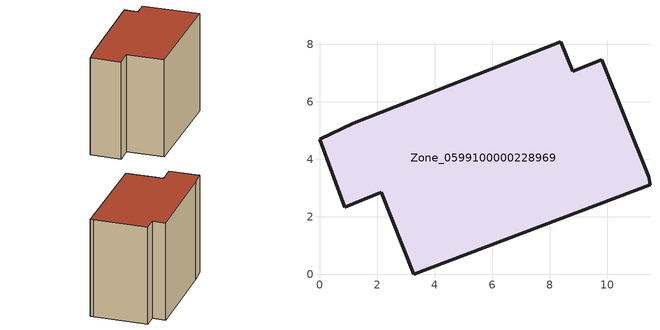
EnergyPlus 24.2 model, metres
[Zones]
Zone_0599100000228969
 floor ground (C_G): 11.44,3.4 11.49,3.11 3.28,0 2.15,2.86 0.88,2.33 0,4.7 1.17,5.25 8.39,8.09 8.8,7.06 9.82,7.46 z0
 wall outside (C_F): 8.8,7.06 8.39,8.09 1.17,5.25 0,4.7 0.88,2.33 2.15,2.86 3.28,0 11.49,3.11 11.44,3.4 9.82,7.46 8.8,7.06 z0:8.24
 roof outside (C_R): 11.44,3.4 9.82,7.46 8.8,7.06 8.39,8.09 1.17,5.25 0,4.7 0.88,2.33 2.15,2.86 3.28,0 11.49,3.11 z8.24
[BUILDING]
Pand.0599100000228969: North Axis=0; Terrain=City; Loads Convergence Tolerance Value=0.04; Temperature Convergence Tolerance Value=0.4; Solar Distribution=FullExterior; Maximum Number of Warmup Days=25; Minimum Number of Warmup Days=1
[Site:Location]
Rotterdam.The.Hague.AP_ZH_NLD Design_Conditions: Latitude=51.96; Longitude=4.45; Time Zone=1; Elevation=-4.5
[SITE:GROUNDTEMPERATURE:BUILDINGSURFACE]
18, 18, 18, 18, 18, 18, 18, 18, 18, 18, 18, 18
[MATERIAL] Thermal Absorptance=0.9; Solar Absorptance=0.7; Visible Absorptance=0.7
Name | Roughness | Thickness | Conductivity | Density | Specific Heat
G.TI.1946 | MediumSmooth | 0.15 | 1 | 540 | 1210
F.TI.1946 | Rough | 0.3 | 0.857143 | 1920 | 840
R.TI.1946 | MediumRough | 0.2 | 0.1 | 1500 | 1000
[CONSTRUCTION]
C_G: G.TI.1946
C_F: F.TI.1946
C_R: R.TI.1946
[ZONE]
Zone_0599100000228969: Type=1; Multiplier=1; Ceiling Height=Autocalculate; Volume=Autocalculate; Floor Area=autocalculate; Part of Total Floor Area=Yes
[ZONEINFILTRATION:DESIGNFLOWRATE]
Infil_Zone_0599100000228969: Zone or ZoneList or Space or SpaceList=Zone_0599100000228969; Schedule=AlwaysOn; Design Flow Rate Calculation Method=Flow/Area; Flow Rate per Floor Area=0.003; Constant Term Coefficient=1; Temperature Term Coefficient=0; Velocity Term Coefficient=0; Velocity Squared Term Coefficient=0
[HVACTEMPLATE:ZONE:IDEALLOADSAIRSYSTEM]
Zone_0599100000228969: Maximum Heating Supply Air Temperature=50; Minimum Cooling Supply Air Temperature=13; Maximum Heating Supply Air Humidity Ratio=0.0156; Minimum Cooling Supply Air Humidity Ratio=0.0077; Heating Limit=NoLimit; Cooling Limit=NoLimit; Dehumidification Control Type=ConstantSensibleHeatRatio; Cooling Sensible Heat Ratio=0.7; Dehumidification Setpoint=60; Humidification Control Type=None; Humidification Setpoint=30; Outdoor Air Method=None; Outdoor Air Flow Rate per Person=0.00944; Outdoor Air Flow Rate per Zone Floor Area=0; Outdoor Air Flow Rate per Zone=0; Demand Controlled Ventilation Type=None; Outdoor Air Economizer Type=NoEconomizer; Heat Recovery Type=None; Sensible Heat Recovery Effectiveness=0.7; Latent Heat Recovery Effectiveness=0.65
[ZONECONTROL:THERMOSTAT]
ThermostatControl_Zone_0599100000228969: Zone or ZoneList=Zone_0599100000228969; Control Type Schedule=DualSetpointControlType; Control 1=Thermostat_Zone_0599100000228969; Temperature Difference Between Cutout And Setpoint=0
[THERMOSTATSETPOINT:DUALSETPOINT]
Thermostat_Zone_0599100000228969: Heating Setpoint Temperature Schedule=HeatingSetpoint_Zone_0599100000228969; Cooling Setpoint Temperature Schedule=CoolingSetpoint_Zone_0599100000228969
[SCHEDULE:COMPACT]
HeatingSetpoint_Zone_0599100000228969: Through: 12/31, For: AllDays, Until: 24:00, 21
CoolingSetpoint_Zone_0599100000228969: Through: 12/31, For: AllDays, Until: 24:00, 24
DualSetpointControlType: Through: 12/31, For: AllDays, Until: 24:00, 4
AlwaysOn: Through: 12/31, For: AllDays, Until: 24:00, 1
